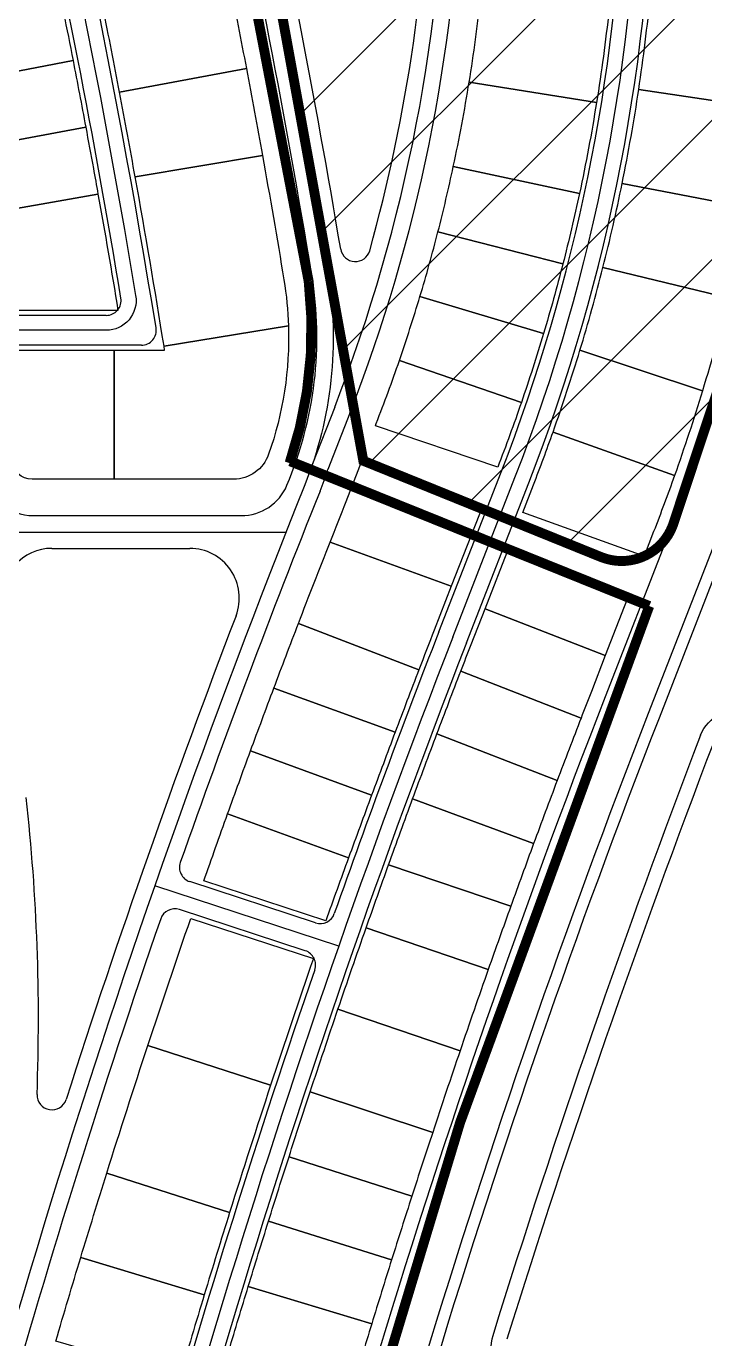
# Paper-space layout 'Layout1' of a CAD drawing. Extents: x 51 to 892, y -832 to -238.
# Drawn here: x 834.83 to 845.77, y -323.23 to -302.07 of the extents above; entities that cross this region are included whole.
import ezdxf

# ---------------------------------------------------------------- set-up
doc = ezdxf.new("R2010")
doc.units = 0
doc.header["$LTSCALE"] = 10
doc.header["$MEASUREMENT"] = 0
doc.linetypes.add('X-Base 100915$0$PHANTOMX2', pattern=[5, 2.5, -0.5, 0.5, -0.5, 0.5, -0.5])
for name, color, linetype in [('L-ANNO-KPLN', 254, 'Continuous'), ('L-ANNO-KPLN-HTCH', 135, 'Continuous'), ('L-ANNO-KPLN-SHET', 139, 'X-Base 100915$0$PHANTOMX2')]:
    doc.layers.add(name, color=color, linetype=linetype)

# ---------------------------------------------------------------- blocks, each defined once
blk = doc.blocks.new('masterplan')
at = {"layer": 'L-ANNO-KPLN'}
for p, q in [((408028.4486018288, 2905887.261136839), (408026.2828772143, 2905887.260391979)), ((408029.0139283675, 2905886.781331243), (408026.4415698438, 2905886.78044653)), ((408032.1309598286, 2905885.781370493), (408031.774054514, 2905884.865759998)), ((408032.3769332492, 2905885.685489961), (408032.0222533629, 2905884.775588615)), ((408033.810057112, 2905882.159084596), (408034.8143062334, 2905884.735401052)), ((408034.0336693133, 2905882.071920478), (408035.0379184339, 2905884.648236932)), ((408034.2572815132, 2905881.984756357), (408035.2615306345, 2905884.561072812)), ((408027.2733946616, 2905884.032996645), (408030.6246565429, 2905884.032996645)), ((408037.4976526401, 2905883.689431615), (408036.4934035187, 2905881.113115159)), ((408027.5728629534, 2905883.504996645), (408029.7930242361, 2905883.504996645)), ((408032.1962385828, 2905877.09378914), (408029.2307722126, 2905878.065291857)), ((408031.8240715297, 2905877.468263925), (408029.7937338421, 2905878.133413461)), ((408031.6574406147, 2905877.017751391), (408029.6273490941, 2905877.682820281))]:
    blk.add_line(p, q, dxfattribs=at)
for points in [[(408028.3842192173, 2905903.346859535), (408028.5668244844, 2905902.806866181, -0.0272087298516123), (408030.4346581661, 2905896.101888656), (408030.5587050158, 2905895.53999895, -0.0133288578294413), (408032.02281059, 2905887.952739145, -0.1371364751896113), (408031.6493138531, 2905884.527168774, 0.0409899089799493), (408024.4228652826, 2905861.103129227), (408023.4032450541, 2905856.485164814)], [(408009.2421628688, 2905891.321794267), (408008.5479153502, 2905893.716360175, -0.4086734982532422), (408008.972771485, 2905894.505773098, -0.0110186493831974), (408025.7861455858, 2905899.324242189, -0.4173963695954786), (408026.5695623229, 2905898.861262619, -0.0203199587966195), (408028.9220044077, 2905887.579952057, -0.4632883807191366), (408028.4486843742, 2905887.021136853), (408025.8522343124, 2905887.020243853)]]:
    blk.add_lwpolyline(points, format="xyb", dxfattribs=at)
at = {"layer": 'L-ANNO-KPLN', "flags": 128}
blk.add_lwpolyline([(408030.3052757883, 2905857.578407606, 1), (408030.4927602223, 2905857.537012111), (408030.9613849202, 2905859.65946135, -0.0386129181767769), (408037.36549111, 2905880.773175116), (408037.3654911008, 2905880.773175093), (408038.3697402201, 2905883.349491543, 0.0840979229545233), (408040.5972564626, 2905894.123215132, 1.00000000023411), (408040.4053814242, 2905894.130141144, -0.0840979229545233), (408038.1908504618, 2905883.419222844), (408037.1866013404, 2905880.842906388), (408037.1866013496, 2905880.842906412, 0.0386129181767769), (408030.7739004849, 2905859.700856839), (408030.3052757883, 2905857.578407606)], format="xyb", dxfattribs=at)
at = {"layer": 'L-ANNO-KPLN'}
for points in [[(408027.9118626295, 2905891.371156774), (408025.8695338886, 2905890.977086405, 0.002763794191921019), (408025.5672622309, 2905892.483050308), (408027.6039613644, 2905892.905198148, -0.002779011280582876)], [(408030.7072542437, 2905891.23897277), (408028.6626580382, 2905890.856968035, 0.002456544591838904), (408028.3966468618, 2905892.218986411), (408030.4384353512, 2905892.615894225, -0.00246883679474098)], [(408039.2941484991, 2905892.2435231, -0.01309100754037624), (408039.0906590665, 2905890.595924115), (408037.033610756, 2905890.903829742, 0.01298059221452991), (408037.2226828274, 2905892.43207891)], [(408036.5536041125, 2905892.182322854, -0.01296036441441538), (408036.3529872077, 2905890.692383507), (408034.2994778785, 2905891.02321439, 0.0128816507951907), (408034.4847691364, 2905892.397853073)], [(408028.1170263668, 2905890.296588847), (408026.0721064002, 2905889.916288005, 0.001955609290089149), (408025.8695338886, 2905890.977086405), (408027.9118626295, 2905891.371156774, -0.001962185055243874)], [(408030.9662193049, 2905889.839877134), (408028.9152838393, 2905889.492388451, 0.002473734646393011), (408028.6626580382, 2905890.856968035), (408030.7072542437, 2905891.23897277, -0.002491797265960275)], [(408036.3529872077, 2905890.692383507, -0.01284583509113086), (408036.0783390786, 2905889.227959201), (408034.0436456713, 2905889.659756584, 0.0128807348685342), (408034.2994778785, 2905891.02321439)], [(408039.0906590665, 2905890.595924115, -0.01283644649838099), (408038.807777287, 2905888.992690266), (408036.7650267428, 2905889.385214159, 0.01300090082137848), (408037.033610756, 2905890.903829742)], [(408028.2399483856, 2905889.630505336, -0.0008081230982565473), (408028.3145294805, 2905889.216927182), (408026.2664659603, 2905888.853916281, 0.001966780581682224), (408026.0721064002, 2905889.916288005), (408028.1170263668, 2905890.296588847, -0.00123058642391909)], [(408031.3124679102, 2905887.83520923, -0.03299254051530928), (408031.3856523968, 2905887.090886676), (408029.379479302, 2905886.763762155, 0.004886439590751183), (408028.9152838393, 2905889.492388451), (408030.9662193049, 2905889.839877134, -0.003531994395917823)], [(408036.0783390786, 2905889.227959201, -0.01007850530791036), (408035.8108849867, 2905888.091596802), (408033.7962201471, 2905888.608704702, 0.01003057249490351), (408034.0436456713, 2905889.659756584)], [(408038.807777287, 2905888.992690266, -0.01173453324522814), (408038.4776142543, 2905887.541592928), (408036.4564968572, 2905888.03335677, 0.01170258588718839), (408036.7650267428, 2905889.385214159)], [(408028.6372156207, 2905887.341201713), (408026.5287204012, 2905887.340470733, 0.002777781064083079), (408026.2664659603, 2905888.853916281), (408028.3145294805, 2905889.216927182, -0.00337676299847812)], [(408035.8108849867, 2905888.091596802, -0.01007227799032216), (408035.498004004, 2905886.966900815), (408033.5057001925, 2905887.564579115, 0.01007046172822719), (408033.7962201471, 2905888.608704702)], [(408038.4776142543, 2905887.541592928, -0.01223373179287272), (408038.0612855123, 2905886.046459564), (408036.0853716161, 2905886.698064655, 0.01170012149601638), (408036.4564968572, 2905888.03335677)], [(408035.498004004, 2905886.966900815, -0.01006034592471409), (408035.1406448933, 2905885.857206734), (408033.1739627956, 2905886.5343593, 0.0100696631761365), (408033.5057001925, 2905887.564579115)], [(408031.0662799446, 2905885.02171141, -0.3181728302502492), (408030.5003863116, 2905884.620971969), (408028.5760132938, 2905884.620803006), (408028.5775944049, 2905886.70118117), (408029.3894662138, 2905886.701460397), (408029.379479302, 2905886.763762155), (408031.3856523968, 2905887.090886676, -0.09296180996517683)], [(408028.5760132938, 2905884.620803006), (408027.2537948359, 2905884.620686912, -0.3713977889369818), (408026.9135480481, 2905884.913807877, 0.003247459290272712), (408026.63447297, 2905886.700509822), (408028.5775944049, 2905886.70118117)], [(408035.1406448933, 2905885.857206734, -0.009588573337689829), (408034.759424296, 2905884.815125767), (408032.7869280548, 2905885.481166739), (408032.8017964285, 2905885.519878129, 0.0100368219304881), (408033.1739627956, 2905886.5343593)], [(408038.0612855123, 2905886.046459564, -0.01136719693893973), (408037.6094955471, 2905884.677305303), (408035.6520437404, 2905885.380781374, 0.0117093748888219), (408036.0853716161, 2905886.698064655)], [(408037.6094955471, 2905884.677305303, -0.007581858634349232), (408037.2740404375, 2905883.77659573), (408037.1191226555, 2905883.379167221), (408035.1619055422, 2905884.085218915), (408035.3360680348, 2905884.532018106, 0.00765057845446108), (408035.6520437404, 2905885.380781374)], [(408034.522767576, 2905884.207757327), (408034.0115981068, 2905882.89639515), (408032.0571596865, 2905883.604776704, -0.001217125173381316), (408032.3176379447, 2905884.259320106), (408032.5732473971, 2905884.924826457)], [(408034.0115981068, 2905882.89639515), (408033.7355197119, 2905882.188139302, 0.0008628260697014442), (408033.4892478127, 2905881.549067793), (408031.5468150619, 2905882.295819778, -0.002381277444277569), (408032.0571596865, 2905883.604776704)], [(408036.4942552199, 2905881.776122496), (408036.2697913228, 2905881.200279291, 0.000842341891364446), (408036.1028737155, 2905880.769925083), (408034.1649707967, 2905881.525499311, -0.0008530371783605707), (408034.3318189133, 2905881.95570165), (408034.5564865659, 2905882.532067571)], [(408033.4892478127, 2905881.549067793, 0.001356297801851356), (408033.1053852106, 2905880.539798869), (408031.1501782883, 2905881.252340737, -0.001906957838433196), (408031.5468150619, 2905882.295819778)], [(408036.1028737155, 2905880.769925083, 0.001897964558447042), (408035.7175831106, 2905879.760903933), (408033.7796807195, 2905880.516859747, -0.001877577012094675), (408034.1649707967, 2905881.525499311)], [(408033.1053852106, 2905880.539798869, 0.00135377521769543), (408032.7269169624, 2905879.528354056), (408030.7738212454, 2905880.240021972, -0.001848404846336285), (408031.1501782883, 2905881.252340737)], [(408035.7175831106, 2905879.760903933, 0.001898552797014236), (408035.3390758035, 2905878.746797881), (408033.3876971328, 2905879.466834503, -0.001941393028302507), (408033.7796807195, 2905880.516859747)], [(408032.7269169624, 2905879.528354056, 0.001351032152166205), (408032.3538698471, 2905878.514799745), (408030.4048695461, 2905879.224968297, -0.001846719617417228), (408030.7738212454, 2905880.240021972)], [(408035.3390758035, 2905878.746797881, 0.001897340999374054), (408034.9698922741, 2905877.734642287), (408033.0008806377, 2905878.405902054, -0.001976467198264193), (408033.3876971328, 2905879.466834503)], [(408032.3538698471, 2905878.514799745, 0.001347972240822761), (408031.9863043625, 2905877.499299197), (408030.0207704457, 2905878.143218263, -0.001973562757740336), (408030.4048695461, 2905879.224968297)], [(408034.9698922741, 2905877.734642287, 0.001894427265002985), (408034.6073581481, 2905876.717199362), (408032.6384967553, 2905877.388344788, -0.001876838411939028), (408033.0008806377, 2905878.405902054)], [(408031.7870566323, 2905876.891104868, 0.00366801423213031), (408031.0971572895, 2905874.849945952), (408029.1180447398, 2905875.489846531, -0.003654404551051163), (408029.8102092299, 2905877.53873036)], [(408034.6073581481, 2905876.717199362, 0.002424903602897463), (408034.1528124749, 2905875.406020373), (408032.1840519034, 2905876.077062426, -0.002396079795653368), (408032.6384967553, 2905877.388344788)], [(408034.1528124749, 2905875.406020373, 0.002425165484925934), (408033.7108516362, 2905874.090525551), (408031.7367713408, 2905874.74580031, -0.002428864805887955), (408032.1840519034, 2905876.077062426)], [(408031.0971572895, 2905874.849945952, 0.003672539155496075), (408030.4373190621, 2905872.799096934), (408028.4554246913, 2905873.430324717, -0.003654262897848072), (408029.1180447398, 2905875.489846531)], [(408033.7108516362, 2905874.090525551, 0.001894311755105818), (408033.3757221734, 2905873.063897239), (408031.3949711325, 2905873.698697006, -0.001914368765176079), (408031.7367713408, 2905874.74580031)], [(408033.3757221734, 2905873.063897239, 0.001902129655207478), (408033.0482474421, 2905872.034714639), (408031.0638347733, 2905872.657960861, -0.001910951748080479), (408031.3949711325, 2905873.698697006)], [(408030.4373190621, 2905872.799096934, 0.002379858415699757), (408030.0282342441, 2905871.472996696), (408028.0363200129, 2905872.071846927, -0.002421085591423286), (408028.4554246913, 2905873.430324717)], [(408033.0482474421, 2905872.034714639, 0.001894489235523954), (408032.7284818711, 2905871.003143038), (408030.7380122324, 2905871.606824523, -0.001912666959260347), (408031.0638347733, 2905872.657960861)], [(408030.0282342441, 2905871.472996696, 0.0023836288678932), (408029.631689418, 2905870.143129059), (408027.6345275642, 2905870.724360136, -0.002382230035647237), (408028.0363200129, 2905872.071846927)], [(408032.7284818711, 2905871.003143038, 0.00189756988621415), (408032.4164829303, 2905869.969183452), (408030.4254013973, 2905870.570834404, -0.001886248980746088), (408030.7380122324, 2905871.606824523)]]:
    blk.add_lwpolyline(points, format="xyb", close=True, dxfattribs=at)
blk.add_lwpolyline([(408026.3527340067, 2905883.768996645), (408031.3494213476, 2905883.768996645)], dxfattribs=at)
blk.add_lwpolyline([(408036.8864941928, 2905882.782378512), (408036.4942552199, 2905881.776122496), (408034.5564865659, 2905882.532067571), (408034.9486621227, 2905883.538160899)], close=True, dxfattribs=at)
for centre, radius, start, end in [((407889.0071592712, 2905864.290052091), 142.0799920009834, 9.221988694040043, 14.36815167828346), ((408001.3996611314, 2905897.171086417), 38.53336226101811, 339.5206561147924, 359.0471716401193), ((407889.0071514092, 2905864.290050614), 145.2239999982207, 9.527900754617665, 12.44934304757851), ((407889.0071514092, 2905864.290050614), 144.6959999982207, 9.394774595390551, 12.44934304757851), ((407889.0071592643, 2905864.290052124), 141.5999919993528, 9.450671096741397, 12.61891687156415), ((408007.6826925678, 2905895.311314247), 26.23999999992628, 338.7041447172335, 359.436138772085), ((408007.6826925678, 2905895.311314247), 25.97599999992628, 344.3491475929306, 359.436138772085), ((408007.6826925661, 2905895.311314242), 29.36, 338.7041447172335, 359.436138772085), ((408007.6826925661, 2905895.311314241), 29.59999999998327, 338.7041447172335, 359.436138772085), ((408007.6826925678, 2905895.311314247), 26.50399999992628, 338.7041447172335, 358.1618947944194), ((408007.6826925661, 2905895.311314241), 29.11999999998319, 338.7041447172335, 358.2155882338741), ((408032.4644920141, 2905888.368396114), 0.24, 189.5279007546176, 344.3491475929306), ((408025.7086850228, 2905886.908034058), 6.135967999820735, 337.1153342394435, 9.394774595390551), ((408028.4485192853, 2905887.501136824), 0.24, 270.0197057631551, 9.450671096741397), ((408029.0138458242, 2905887.021331229), 0.2399999999754104, 270.0197057631551, 9.221988694040043), ((408027.2733946616, 2905884.832996645), 0.8, 188.450914814177, 270), ((408025.7086850228, 2905886.908034058), 6.663967999820734, 338.1602403198966, 341.3372955515146), ((408170.6607238555, 2905828.814643344), 149.4960000021213, 158.1602403198965, 160.6122899794981), ((408030.624656543, 2905884.832996645), 0.8, 270, 337.1153342394435), ((408027.5728629534, 2905882.704996645), 0.8, 90, 187.570069867181), ((408029.7930242361, 2905882.704996645), 0.8, 339.0651464745641, 90), ((408170.6607238555, 2905828.814643344), 150.0240000021213, 159.0651464745641, 162.2225687347958), ((408170.6607238519, 2905828.81464334), 146.64, 158.7041447172337, 167.5491796002139), ((408170.6607238511, 2905828.814643341), 146.8799999991529, 158.7041447172337, 160.5941584372457), ((408170.6607238511, 2905828.814643341), 146.3999999991676, 158.7041447172337, 167.5491796002139), ((408170.6607237272, 2905828.814643378), 143.9999998701099, 158.7041447172337, 167.5491796002139), ((408189.3945251207, 2905822.657350829), 162.0369150208254, 159.0873316286695, 162.7113015492762), ((407994.6101827669, 2905875.906304851), 32.74400000090377, 357.892412448595, 6.277255783773144), ((408029.8684517408, 2905878.361486334), 0.24, 160.6122899794981, 251.860926162904), ((408029.5526311954, 2905877.454747408), 0.24, 71.86092616290405, 160.9808750965655), ((408031.8987894285, 2905877.696336798), 0.24, 251.860926162904, 340.5941584372457), ((408170.6607238555, 2905828.814643344), 149.4960000021213, 160.9808750965655, 167.5491796002139), ((408031.5827227158, 2905876.789678518), 0.24, 340.9680967031596, 71.86092616290405), ((408170.6607238511, 2905828.814643341), 146.8799999991529, 160.9680967031596, 167.5491796002139), ((408027.5718701608, 2905874.693283744), 0.24, 177.892412448595, 342.2225687347958), ((408035.2510285825, 2905870.63297457), 0.5999999999989338, 162.5857352021127, 253.4504261604374)]:
    blk.add_arc(centre, radius, start, end, dxfattribs=at)
at = {"layer": 'L-ANNO-KPLN', "extrusion": (0, 0, -1)}
for centre, radius, start, end in [((-408038.5921739496, 2905880.281377178), 0.5999999999989338, 20.91266837133049, 111.5351745708001), ((-408189.8746380544, 2905822.497764766), 162.3028173755655, 17.3003507302724, 20.89635154413871)]:
    blk.add_arc(centre, radius, start, end, dxfattribs=at)
blk = doc.blocks.new('*U42')
at = {"layer": 'L-ANNO-KPLN-HTCH'}
h = blk.add_hatch(dxfattribs=at)
h.set_pattern_fill('ANSI31', color=256, scale=0.5)
h.set_pattern_definition([(45, (0, 0), (-1.122532015133644, 1.122532015133644), [])])
edge = h.paths.add_edge_path()
edge.add_line((-3455.697593421271, 26424.68478805902), (-3439.081402089508, 26440.8751279782))
edge.add_line((-3439.081402089508, 26440.8751279782), (-3437.056759942733, 26442.76920894678))
edge.add_line((-3437.056759942733, 26442.76920894678), (-3431.460980911917, 26447.88420916866))
edge.add_arc((-3417.075323722825, 26429.09750129489), 23.66194255542817, 95.39855763813011, 127.442578282379, ccw=False)
edge.add_arc((-3417.829869229194, 26247.63561908334), 205.0241500281754, 88.632134002773, 90.41126806126272, ccw=False)
edge.add_arc((-3423.20128381951, 26419.36400693062), 34.78655107822799, 45.17399127250309, 72.83623014732558, ccw=False)
edge.add_arc((-3423.947046427785, 26418.39483174884), 36.00000000402139, 23.774485278079226, 45.419557536097216, ccw=False)
edge.add_arc((-3423.947046422731, 26418.39483175135), 35.99999999838079, 8.495610740262975, 23.774485277655288, ccw=False)
edge.add_arc((-3422.871247099215, 26418.48886450189), 34.9221756588274, -5.833749600871727, 8.60378153063209, ccw=False)
edge.add_arc((-3420.027208626269, 26418.3678361895), 32.08100825784198, 339.1119337905687, 353.86500355693005, ccw=False)
edge.add_arc((-3390.876769418451, 26407.24332225399), 0.8799999999330226, 247.9580284328257, 339.11193377292676, ccw=False)
edge.add_line((-3391.207020829143, 26406.4276421662), (-3395.041049059658, 26407.9799581408))
edge.add_line((-3395.041049059658, 26407.9799581408), (-3397.250510453191, 26420.09700569888))
edge.add_line((-3397.250510453191, 26420.09700569888), (-3398.701102005146, 26425.26723841163))
edge.add_line((-3398.701102005146, 26425.26723841163), (-3398.337922213544, 26426.01643149327))
edge.add_line((-3398.337922213544, 26426.01643149327), (-3398.671851359602, 26426.92379569965))
edge.add_arc((-3257.688756478629, 25882.09785592626), 562.771301411312, 104.5080358306132, 105.7490551088947)
edge.add_arc((-3301.111374527269, 26038.47413239236), 400.4800000099875, 105.8423130561481, 107.9383219189039)
edge.add_arc((-3301.111374329311, 26038.47413180869), 400.4800006262575, 107.9383219201296, 109.7232337209431)
edge.add_arc((-3288.476194832993, 26004.07570108618), 437.1245807827079, 109.7606215981035, 111.1291546603551)
edge.add_arc((-3446.26160208967, 26412.37286136803), 0.600000000213645, 202.6348313287165, 290.94247565474956, ccw=False)
edge.add_arc((-3469.830723656297, 26402.54516862132), 24.93599491179325, 22.63482972289451, 33.28274834961032)
edge.add_arc((-3493.146095351107, 26383.92912930661), 54.71300036840288, 36.18233408169527, 46.83278559836667)
edge.add_arc((-3455.561929312728, 26424.2566902152), 0.4490759865007463, 107.58434547302369, 250.0304919207731, ccw=False)
at = {"layer": 'L-ANNO-KPLN-SHET', "transparency": 33554687, "const_width": 0.16}
for points in [[(-3388.12993304356, 26414.93929404444, -0.06446147379744199), (-3390.054604112581, 26406.92956405138, -0.4201246475238508), (-3391.207020829143, 26406.4276421662), (-3395.041049059658, 26407.9799581408), (-3397.250510453191, 26420.09700569888), (-3398.701102005146, 26425.26723841163), (-3398.337922213544, 26426.01643149327), (-3398.671851359602, 26426.92379569965, 0.005415021047985981), (-3410.438719213186, 26423.7425610391, 0.009145818942456856), (-3424.456417933866, 26419.48624594654, 0.007788304413250178), (-3436.26416415867, 26415.45948205846, 0.005971422939272165), (-3446.047143810955, 26411.81249751574, -0.4055885473994124), (-3446.815387944985, 26412.14194747345, 0.0464937676466434), (-3448.984914328265, 26416.22932280419, 0.04650484336004877), (-3455.715297745951, 26423.83461514446, -0.7162342828091106), (-3455.69759941014, 26424.68478233884)], [(-3396.219689811524, 26407.97194660786), (-3390.430300701354, 26405.63825654197, 0.04345080535006496), (-3398.111837054664, 26380.20277130702, -0.3462538412341245), (-3398.702479637755, 26379.76897145906), (-3405.015596143613, 26379.99166537081, 0.02039671799702623), (-3415.533798239837, 26380.04770928393, 0.00135344765091296), (-3422.971724674981, 26379.84465937088, 0.03805460978484466), (-3429.076373893246, 26379.07567376369, 0.00711342559554557), (-3435.156323700156, 26377.74150094162, 9.924683980170836e-05), (-3441.349836274577, 26376.19846432614, -0.4365006613506585), (-3442.088041667771, 26376.67737278114, -0.04077135972498729), (-3443.137125230106, 26388.21698709722, 0.06172940152005754), (-3445.97485343338, 26410.1187743112, -0.3981711292489023), (-3445.617991053327, 26410.86242114618), (-3443.800207480151, 26411.55810973332, -0.009375428191076254), (-3429.710574340718, 26416.64963231753)], [(-3397.377717097933, 26418.43472344573), (-3395.921902212142, 26410.87192350584, -0.1112786282974165), (-3396.230055984054, 26407.94107693951)]]:
    blk.add_lwpolyline(points, format="xyb", dxfattribs=at)
at = {"linetype": 'Continuous'}
blk.add_blockref('masterplan', (-411427.6337880858, -2879476.937535429), dxfattribs=at)

psp = doc.layouts.get("Layout1")

# ---------------------------------------------------------------- block references
psp.add_blockref('*U42', (4235.30803268658, -26717.05193810303))

doc.saveas('drawing.dxf')
